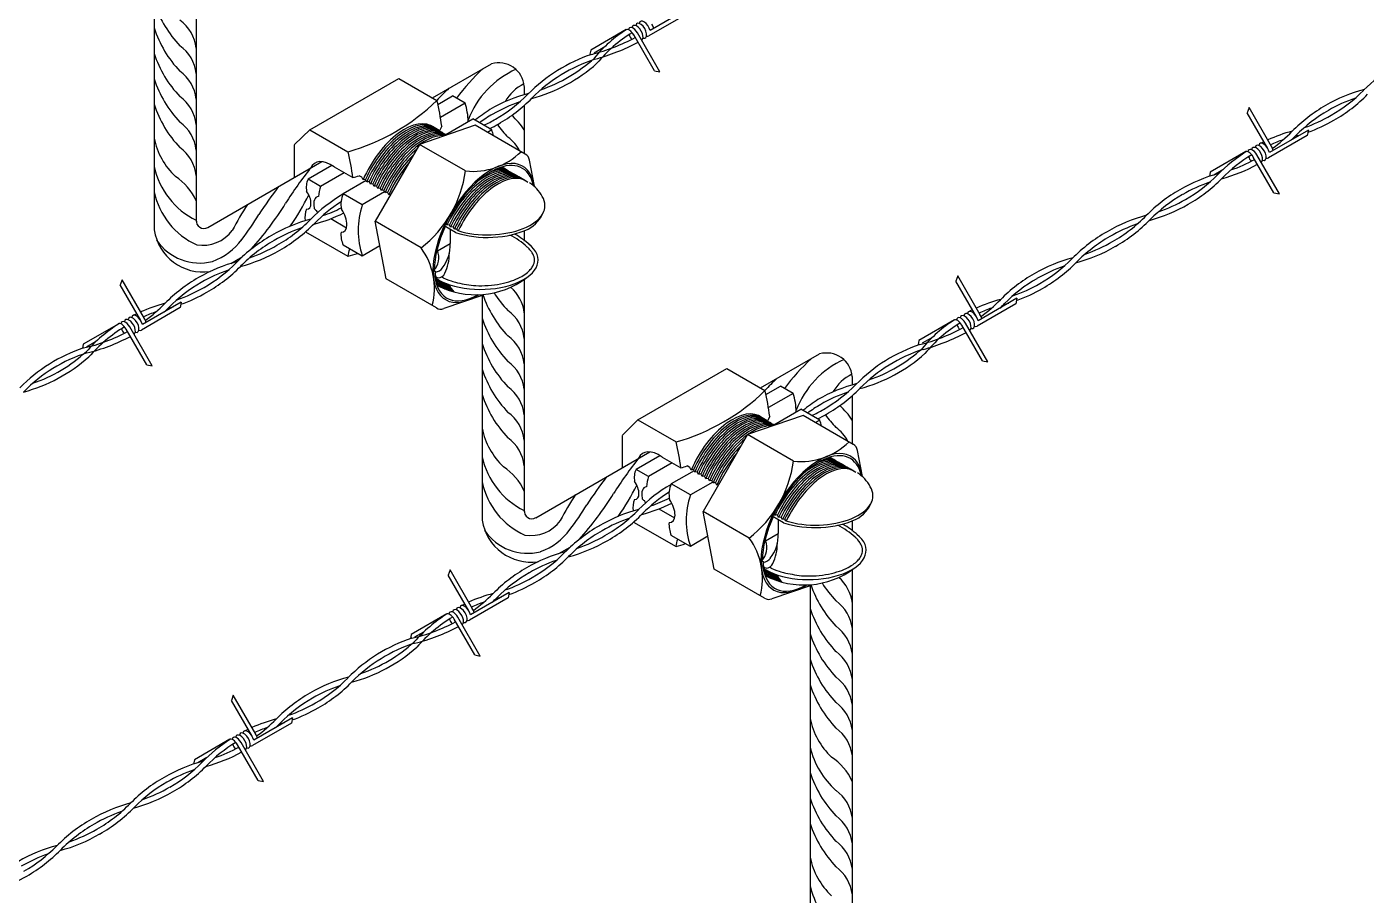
# Model space of a CAD drawing. Header units: millimetres. Extents: x -6623.4 to -6596.1, y -4703.2 to -4682.1.
# Drawn here: x -6608.575 to -6605.232, y -4693.489 to -4691.32 of the extents above; entities that cross this region are included whole.
import ezdxf

# ---------------------------------------------------------------- set-up
doc = ezdxf.new("R2010")
doc.units = ezdxf.units.MM
doc.header["$LTSCALE"] = 10
doc.layers.add('Termotécnica', color=7, linetype='Continuous')

msp = doc.modelspace()

# ---------------------------------------------------------------- linework, layer by layer
at = {"layer": 'Termotécnica', "color": 2}
for p, q in [((-6608.1523, -4691.2258), (-6608.1523, -4691.8069)), ((-6608.2573, -4691.2642), (-6608.2573, -4691.8275)), ((-6607.5629, -4691.4976), (-6607.4152, -4691.4126)), ((-6607.8687, -4691.5774), (-6607.6467, -4691.4492)), ((-6607.6467, -4691.4492), (-6607.5515, -4691.5042)), ((-6607.3335, -4691.4691), (-6607.3335, -4691.4897)), ((-6607.3335, -4691.5167), (-6607.3335, -4691.637)), ((-6607.9075, -4691.6153), (-6607.8683, -4691.5767)), ((-6607.8687, -4691.5774), (-6607.7735, -4691.6324)), ((-6607.5394, -4691.5687), (-6607.5455, -4691.5799)), ((-6607.9076, -4691.6163), (-6607.9076, -4691.6966)), ((-6608.1236, -4691.8214), (-6607.8392, -4691.6571)), ((-6607.8084, -4691.67), (-6607.7616, -4691.697)), ((-6607.7389, -4691.6961), (-6607.7457, -4691.6922)), ((-6607.736, -4691.7026), (-6607.7389, -4691.6961)), ((-6607.7297, -4691.7014), (-6607.736, -4691.7026)), ((-6607.7268, -4691.708), (-6607.7297, -4691.7015)), ((-6607.7205, -4691.7069), (-6607.7268, -4691.708)), ((-6607.7176, -4691.7134), (-6607.7205, -4691.7069)), ((-6607.7114, -4691.7123), (-6607.7177, -4691.7135)), ((-6607.7085, -4691.7188), (-6607.7114, -4691.7123)), ((-6607.7023, -4691.7178), (-6607.7085, -4691.7189)), ((-6607.6994, -4691.7243), (-6607.7023, -4691.7178)), ((-6607.6931, -4691.7232), (-6607.6994, -4691.7244)), ((-6607.6901, -4691.7295), (-6607.693, -4691.7231)), ((-6607.6838, -4691.7284), (-6607.6901, -4691.7295)), ((-6607.6809, -4691.7349), (-6607.6838, -4691.7284)), ((-6607.6746, -4691.7337), (-6607.6809, -4691.7349)), ((-6607.6717, -4691.7402), (-6607.6746, -4691.7337)), ((-6607.6672, -4691.7394), (-6607.6717, -4691.7402)), ((-6607.8163, -4691.7994), (-6607.7771, -4691.822)), ((-6607.5049, -4691.8343), (-6607.5334, -4691.8176)), ((-6607.5266, -4691.8159), (-6607.5287, -4691.8111)), ((-6607.5203, -4691.8147), (-6607.5266, -4691.8159)), ((-6607.5174, -4691.8211), (-6607.5203, -4691.8147)), ((-6607.5111, -4691.82), (-6607.5174, -4691.8211)), ((-6607.508, -4691.8261), (-6607.5111, -4691.82)), ((-6607.5019, -4691.8253), (-6607.508, -4691.8261)), ((-6607.4992, -4691.8293), (-6607.5019, -4691.8253)), ((-6607.8794, -4691.8323), (-6607.7735, -4691.8934)), ((-6607.3335, -4691.8296), (-6607.3335, -4691.8553)), ((-6608.0659, -4691.9112), (-6608.0373, -4691.8947)), ((-6607.5504, -4691.9509), (-6607.5555, -4691.948)), ((-6607.5363, -4691.9474), (-6607.5405, -4691.945)), ((-6607.3335, -4691.9504), (-6607.3335, -4692.5315)), ((-6607.4386, -4691.9888), (-6607.4386, -4692.5521)), ((-6606.7441, -4692.2222), (-6606.5965, -4692.1372)), ((-6607.05, -4692.302), (-6606.8279, -4692.1738)), ((-6606.8279, -4692.1738), (-6606.7327, -4692.2288)), ((-6606.5147, -4692.1937), (-6606.5147, -4692.2143)), ((-6606.5147, -4692.2413), (-6606.5147, -4692.3616)), ((-6606.7206, -4692.2933), (-6606.7267, -4692.3045)), ((-6607.0887, -4692.3399), (-6607.0495, -4692.3013)), ((-6607.05, -4692.302), (-6606.9547, -4692.357)), ((-6607.0888, -4692.3409), (-6607.0888, -4692.4212)), ((-6607.3049, -4692.546), (-6607.0205, -4692.3818)), ((-6606.9896, -4692.3946), (-6606.9428, -4692.4216)), ((-6606.9201, -4692.4208), (-6606.9269, -4692.4168)), ((-6606.9172, -4692.4272), (-6606.9201, -4692.4208)), ((-6606.9109, -4692.426), (-6606.9172, -4692.4272)), ((-6606.908, -4692.4326), (-6606.911, -4692.4261)), ((-6606.9018, -4692.4315), (-6606.9081, -4692.4326)), ((-6606.8989, -4692.438), (-6606.9018, -4692.4315)), ((-6606.8926, -4692.4369), (-6606.8989, -4692.4381)), ((-6606.8897, -4692.4435), (-6606.8926, -4692.4369)), ((-6606.8835, -4692.4424), (-6606.8898, -4692.4435)), ((-6606.8806, -4692.4489), (-6606.8835, -4692.4424)), ((-6606.8743, -4692.4478), (-6606.8806, -4692.449)), ((-6606.8713, -4692.4541), (-6606.8742, -4692.4477)), ((-6606.865, -4692.453), (-6606.8713, -4692.4541)), ((-6606.8621, -4692.4595), (-6606.865, -4692.453)), ((-6606.8558, -4692.4584), (-6606.8621, -4692.4595)), ((-6606.8529, -4692.4648), (-6606.8558, -4692.4584)), ((-6606.8485, -4692.464), (-6606.8529, -4692.4648)), ((-6606.9976, -4692.524), (-6606.9583, -4692.5466)), ((-6607.0606, -4692.5569), (-6606.9547, -4692.618)), ((-6606.6862, -4692.5589), (-6606.7147, -4692.5423)), ((-6606.7078, -4692.5405), (-6606.71, -4692.5357)), ((-6606.7015, -4692.5393), (-6606.7078, -4692.5405)), ((-6606.6986, -4692.5457), (-6606.7015, -4692.5393)), ((-6606.6923, -4692.5446), (-6606.6986, -4692.5457)), ((-6606.6892, -4692.5507), (-6606.6923, -4692.5446)), ((-6606.6831, -4692.5499), (-6606.6892, -4692.5507)), ((-6606.6804, -4692.5539), (-6606.6831, -4692.5499)), ((-6606.5147, -4692.5542), (-6606.5147, -4692.5799)), ((-6607.2471, -4692.6358), (-6607.2186, -4692.6193)), ((-6606.7316, -4692.6756), (-6606.7367, -4692.6726)), ((-6606.7175, -4692.672), (-6606.7217, -4692.6696)), ((-6606.5147, -4692.675), (-6606.5147, -4694.3854)), ((-6606.6198, -4692.7134), (-6606.6198, -4694.406))]:
    msp.add_line(p, q, dxfattribs=at)
at = {"layer": 'Termotécnica', "color": 1}
for p, q in [((-6606.9252, -4691.2874), (-6607.0222, -4691.3434)), ((-6606.9226, -4691.2737), (-6607.0195, -4691.3297)), ((-6607.0788, -4691.3276), (-6607.1674, -4691.3787)), ((-6607.0085, -4691.43), (-6607.0599, -4691.3409)), ((-6606.9949, -4691.4327), (-6607.0509, -4691.3357)), ((-6607.1674, -4691.3787), (-6607.1695, -4691.3892)), ((-6607.1363, -4691.3729), (-6607.1589, -4691.3859)), ((-6607.0085, -4691.43), (-6606.9949, -4691.4327)), ((-6607.5491, -4691.5141), (-6607.5126, -4691.493)), ((-6607.4813, -4691.5111), (-6607.5427, -4691.5466)), ((-6607.4813, -4691.5111), (-6607.5126, -4691.493)), ((-6605.5243, -4691.5223), (-6605.5288, -4691.5354)), ((-6605.4683, -4691.6193), (-6605.5243, -4691.5223)), ((-6607.529, -4691.5892), (-6607.462, -4691.5505)), ((-6607.4144, -4691.5779), (-6607.462, -4691.5505)), ((-6605.4774, -4691.6246), (-6605.5288, -4691.5354)), ((-6607.4563, -4691.5661), (-6607.5949, -4691.6141)), ((-6607.3311, -4691.6383), (-6607.4563, -4691.5661)), ((-6607.4144, -4691.5779), (-6607.4251, -4691.5841)), ((-6605.3764, -4691.5784), (-6605.4734, -4691.6344)), ((-6605.3764, -4691.5784), (-6605.379, -4691.592)), ((-6607.5949, -4691.6141), (-6607.7057, -4691.8061)), ((-6607.48, -4691.6804), (-6607.5949, -4691.6141)), ((-6605.379, -4691.592), (-6605.476, -4691.648)), ((-6607.3077, -4691.7184), (-6607.3205, -4691.6533)), ((-6605.5326, -4691.6322), (-6605.6213, -4691.6834)), ((-6605.4623, -4691.7347), (-6605.5138, -4691.6456)), ((-6605.4487, -4691.7373), (-6605.5047, -4691.6403)), ((-6607.814, -4691.6666), (-6607.8733, -4691.7008)), ((-6607.7828, -4691.6848), (-6607.8419, -4691.7189)), ((-6605.6213, -4691.6834), (-6605.6233, -4691.6939)), ((-6605.5901, -4691.6775), (-6605.6127, -4691.6906)), ((-6607.8419, -4691.7189), (-6607.8733, -4691.7008)), ((-6607.7285, -4691.7043), (-6607.7854, -4691.7372)), ((-6607.7378, -4691.7647), (-6607.7854, -4691.7372)), ((-6607.682, -4691.7325), (-6607.7378, -4691.7647)), ((-6605.4623, -4691.7347), (-6605.4487, -4691.7373)), ((-6607.678, -4691.9501), (-6607.7057, -4691.8061)), ((-6607.5909, -4691.8724), (-6607.7057, -4691.8061)), ((-6607.5182, -4691.8265), (-6607.5183, -4691.8612)), ((-6607.7378, -4691.893), (-6607.7854, -4691.8655)), ((-6607.6939, -4691.8676), (-6607.7378, -4691.893)), ((-6607.55, -4691.8795), (-6607.5183, -4691.8612)), ((-6608.3376, -4691.9519), (-6608.3421, -4691.965)), ((-6608.2816, -4692.0489), (-6608.3376, -4691.9519)), ((-6607.5529, -4692.0224), (-6607.678, -4691.9501)), ((-6607.5551, -4691.9323), (-6607.5594, -4691.9289)), ((-6606.2517, -4691.9423), (-6606.2563, -4691.9554)), ((-6606.2048, -4692.0445), (-6606.2563, -4691.9554)), ((-6606.1957, -4692.0393), (-6606.2517, -4691.9423)), ((-6608.2907, -4692.0541), (-6608.3421, -4691.965)), ((-6607.4386, -4691.9913), (-6607.5345, -4692.0241)), ((-6608.1923, -4692.0216), (-6608.2893, -4692.0776)), ((-6608.1897, -4692.0079), (-6608.2867, -4692.0639)), ((-6608.1897, -4692.0079), (-6608.1923, -4692.0216)), ((-6606.1064, -4692.012), (-6606.2034, -4692.068)), ((-6606.1038, -4691.9983), (-6606.2008, -4692.0543)), ((-6606.1038, -4691.9983), (-6606.1064, -4692.012)), ((-6606.26, -4692.0522), (-6606.3487, -4692.1033)), ((-6608.3459, -4692.0617), (-6608.4346, -4692.1129)), ((-6608.2756, -4692.1642), (-6608.3271, -4692.0751)), ((-6608.262, -4692.1669), (-6608.318, -4692.0699)), ((-6606.1897, -4692.1546), (-6606.2412, -4692.0655)), ((-6606.1761, -4692.1573), (-6606.2321, -4692.0603)), ((-6608.4346, -4692.1129), (-6608.4366, -4692.1234)), ((-6608.4034, -4692.1071), (-6608.426, -4692.1201)), ((-6606.3487, -4692.1033), (-6606.3507, -4692.1139)), ((-6606.3175, -4692.0975), (-6606.3401, -4692.1105)), ((-6606.1897, -4692.1546), (-6606.1761, -4692.1573)), ((-6608.2756, -4692.1642), (-6608.262, -4692.1669)), ((-6606.7303, -4692.2387), (-6606.6939, -4692.2176)), ((-6606.6625, -4692.2357), (-6606.6939, -4692.2176)), ((-6606.6625, -4692.2357), (-6606.724, -4692.2712)), ((-6606.6375, -4692.2907), (-6606.7761, -4692.3387)), ((-6606.7102, -4692.3138), (-6606.6433, -4692.2751)), ((-6606.5957, -4692.3026), (-6606.6433, -4692.2751)), ((-6606.5124, -4692.3629), (-6606.6375, -4692.2907)), ((-6606.5957, -4692.3026), (-6606.6063, -4692.3087)), ((-6606.7761, -4692.3387), (-6606.887, -4692.5307)), ((-6606.6613, -4692.405), (-6606.7761, -4692.3387)), ((-6606.9952, -4692.3912), (-6607.0545, -4692.4254)), ((-6606.4889, -4692.4431), (-6606.5017, -4692.3779)), ((-6607.0231, -4692.4435), (-6607.0545, -4692.4254)), ((-6606.964, -4692.4094), (-6607.0231, -4692.4435)), ((-6606.9097, -4692.4289), (-6606.9666, -4692.4618)), ((-6606.8632, -4692.4571), (-6606.919, -4692.4893)), ((-6606.919, -4692.4893), (-6606.9666, -4692.4618)), ((-6606.8593, -4692.6747), (-6606.887, -4692.5307)), ((-6606.7721, -4692.597), (-6606.887, -4692.5307)), ((-6606.6994, -4692.5511), (-6606.6995, -4692.5858)), ((-6606.919, -4692.6176), (-6606.9666, -4692.5901)), ((-6606.8751, -4692.5922), (-6606.919, -4692.6176)), ((-6606.7313, -4692.6041), (-6606.6995, -4692.5858)), ((-6606.7363, -4692.6569), (-6606.7407, -4692.6536)), ((-6607.5188, -4692.6765), (-6607.5234, -4692.6896)), ((-6607.4719, -4692.7787), (-6607.5234, -4692.6896)), ((-6607.4628, -4692.7735), (-6607.5188, -4692.6765)), ((-6606.7341, -4692.747), (-6606.8593, -4692.6747)), ((-6606.6198, -4692.7159), (-6606.7158, -4692.7487)), ((-6607.3735, -4692.7462), (-6607.4705, -4692.8022)), ((-6607.3709, -4692.7325), (-6607.4679, -4692.7885)), ((-6607.3709, -4692.7325), (-6607.3735, -4692.7462)), ((-6607.5272, -4692.7864), (-6607.6158, -4692.8375)), ((-6607.4432, -4692.8915), (-6607.4992, -4692.7945)), ((-6607.4569, -4692.8888), (-6607.5083, -4692.7997)), ((-6607.6158, -4692.8375), (-6607.6178, -4692.8481)), ((-6607.5847, -4692.8317), (-6607.6073, -4692.8447)), ((-6607.4569, -4692.8888), (-6607.4432, -4692.8915)), ((-6608.0598, -4692.9895), (-6608.0643, -4693.0027)), ((-6608.0038, -4693.0865), (-6608.0598, -4692.9895)), ((-6608.0129, -4693.0918), (-6608.0643, -4693.0027)), ((-6607.9145, -4693.0592), (-6608.0115, -4693.1152)), ((-6607.9118, -4693.0456), (-6608.0088, -4693.1016)), ((-6607.9118, -4693.0456), (-6607.9145, -4693.0592)), ((-6608.0681, -4693.0994), (-6608.1567, -4693.1506)), ((-6607.9978, -4693.2019), (-6608.0492, -4693.1128)), ((-6607.9842, -4693.2045), (-6608.0401, -4693.1075)), ((-6608.1567, -4693.1506), (-6608.1588, -4693.1611)), ((-6608.1256, -4693.1447), (-6608.1482, -4693.1578)), ((-6607.9978, -4693.2019), (-6607.9842, -4693.2045))]:
    msp.add_line(p, q, dxfattribs=at)
for centre, radius, start, end in [((-6607.9912, -4691.1745), 0.2794, 198.6922, 223.7705), ((-6607.9912, -4691.2381), 0.2794, 197.7362, 223.7705), ((-6608.2529, -4691.386), 0.1014, 6.8823, 53.7676), ((-6607.9912, -4691.3016), 0.2794, 197.7362, 223.7705), ((-6608.2529, -4691.4495), 0.1014, 6.8823, 53.7676), ((-6607.0555, -4691.8332), 0.5585, 132.9609, 143.2161), ((-6607.9912, -4691.3652), 0.2794, 197.7362, 223.7705), ((-6608.2529, -4691.5131), 0.1014, 6.8823, 53.7676), ((-6607.261, -4691.6337), 0.2272, 114.175, 159.2626), ((-6607.141, -4691.8826), 0.5585, 132.9609, 137.3342), ((-6607.2847, -4691.5632), 0.1118, 116.3393, 150.0919), ((-6607.9912, -4691.4287), 0.2794, 197.7362, 223.7705), ((-6608.2529, -4691.5766), 0.1014, 6.8823, 53.7676), ((-6607.6348, -4691.5613), 0.1615, 1.5185, 18.1051), ((-6607.4945, -4691.685), 0.1934, 33.6405, 47.876), ((-6608.2529, -4691.6402), 0.1014, 6.8823, 53.7676), ((-6607.6105, -4691.642), 0.2062, 13.8536, 18.1051), ((-6607.1725, -4691.403), 0.2794, 215.2984, 223.7705), ((-6608.0834, -4691.5646), 0.1771, 190.9192, 227.0962), ((-6608.2529, -4691.7038), 0.1014, 6.8823, 53.7676), ((-6607.4341, -4691.678), 0.1014, 27.8723, 53.7676), ((-6607.4618, -4691.5096), 0.1718, 263.8935, 314.4196), ((-6607.3422, -4691.6575), 0.0222, 10.8846, 60), ((-6608.0669, -4691.6283), 0.1948, 192.2409, 244.0096), ((-6607.2205, -4692.2024), 0.835, 140.6074, 148.0944), ((-6607.773, -4691.6393), 0.2958, 307.9752, 352.0031), ((-6608.2832, -4691.8141), 0.1436, 24.2345, 56.5253), ((-6607.1307, -4692.3443), 1.0279, 142.5428, 147.3042), ((-6607.8286, -4691.7212), 0.0491, 155.4774, 191.4741), ((-6607.7555, -4691.7503), 0.0919, 160.0497, 176.1317), ((-6608.0756, -4691.6951), 0.1855, 191.5776, 246.1013), ((-6608.3969, -4691.4831), 0.5849, 325.0402, 333.9576), ((-6607.7284, -4691.7632), 0.0627, 155.4774, 191.4741), ((-6607.4971, -4692.1191), 0.6355, 146.0117, 152.8075), ((-6608.7003, -4691.3524), 0.8289, 323.0054, 328.2103), ((-6608.6321, -4691.3249), 0.8272, 318.2358, 328.1717), ((-6607.8321, -4691.7964), 0.0491, 155.4774, 189.2026), ((-6607.8501, -4691.771), 0.00807, 184.8762, 253.3899), ((-6607.8702, -4691.7896), 0.0209, 12.5267, 31.481), ((-6607.5416, -4691.8288), 0.2064, 161.8949, 198.1051), ((-6608.1436, -4691.7803), 0.13, 214.1214, 284.2196), ((-6608.1355, -4691.7755), 0.0905, 260.2834, 323.9967), ((-6608.168, -4691.7549), 0.1615, 290.4089, 323.4195), ((-6608.7004, -4691.3525), 0.8289, 322.6045, 323.0054), ((-6607.724, -4691.8386), 0.0671, 175.3313, 203.5925), ((-6607.7291, -4691.9735), 0.1712, 345.499, 36.1918), ((-6607.5941, -4691.8968), 0.0473, 317.1076, 21.3624), ((-6607.6098, -4691.8656), 0.0916, 321.3212, 2.7333), ((-6607.6211, -4691.8897), 0.1003, 332.7069, 1.9672), ((-6607.5562, -4691.9108), 0.0216, 273.0434, 328.3427), ((-6607.5488, -4691.9289), 0.0181, 270.1402, 338.8672), ((-6607.1725, -4691.8991), 0.2794, 198.6922, 223.7705), ((-6607.1725, -4691.8356), 0.2794, 212.1841, 223.7705), ((-6607.4341, -4692.047), 0.1014, 6.8823, 48.9791), ((-6607.5418, -4692.0032), 0.0222, 240, 289.1154), ((-6607.1725, -4691.9627), 0.2794, 197.7362, 223.7705), ((-6607.4341, -4692.1106), 0.1014, 6.8823, 53.7676), ((-6607.4341, -4692.1741), 0.1014, 6.8823, 53.7676), ((-6607.1725, -4692.0262), 0.2794, 197.7362, 223.7705), ((-6607.4341, -4692.2377), 0.1014, 6.8823, 53.7676), ((-6606.2367, -4692.5578), 0.5585, 132.9609, 143.2161), ((-6606.4422, -4692.3584), 0.2272, 114.175, 159.2626), ((-6607.1725, -4692.0898), 0.2794, 197.7362, 223.7705), ((-6606.466, -4692.2878), 0.1118, 116.3393, 150.0919), ((-6607.4341, -4692.3013), 0.1014, 6.8823, 53.7676), ((-6606.3223, -4692.6072), 0.5585, 132.9609, 137.3342), ((-6607.1725, -4692.1534), 0.2794, 197.7362, 223.7705), ((-6606.816, -4692.2859), 0.1615, 1.5185, 18.1051), ((-6607.4341, -4692.3648), 0.1014, 6.8823, 53.7676), ((-6606.3537, -4692.1276), 0.2794, 215.2984, 223.7705), ((-6606.6757, -4692.4096), 0.1934, 33.6405, 47.876), ((-6607.2647, -4692.2892), 0.1771, 190.9192, 227.0962), ((-6606.7917, -4692.3667), 0.2062, 13.8536, 18.1051), ((-6606.6153, -4692.4026), 0.1014, 27.8723, 53.7676), ((-6607.4341, -4692.4284), 0.1014, 6.8823, 53.7676), ((-6606.643, -4692.2342), 0.1718, 263.8935, 314.4196), ((-6606.5235, -4692.3821), 0.0222, 10.8846, 60), ((-6607.2482, -4692.3529), 0.1948, 192.2409, 244.0096), ((-6607.4645, -4692.5387), 0.1436, 24.2345, 56.5253), ((-6606.4017, -4692.927), 0.835, 140.6074, 148.0944), ((-6607.0099, -4692.4458), 0.0491, 155.4774, 191.4741), ((-6606.9542, -4692.3639), 0.2958, 307.9752, 352.0031), ((-6607.2568, -4692.4197), 0.1855, 191.5776, 246.1013), ((-6606.312, -4693.0689), 1.0279, 142.5428, 147.3042), ((-6606.9367, -4692.4749), 0.0919, 160.0497, 176.1317), ((-6606.6783, -4692.8437), 0.6355, 146.0117, 152.8075), ((-6607.8134, -4692.0495), 0.8272, 318.2358, 328.1717), ((-6607.5782, -4692.2077), 0.5849, 325.0402, 333.9576), ((-6606.9096, -4692.4878), 0.0627, 155.4774, 191.4741), ((-6606.7228, -4692.5534), 0.2064, 161.8949, 198.1051), ((-6607.8815, -4692.077), 0.8289, 323.0054, 328.2103), ((-6607.0133, -4692.521), 0.0491, 155.4774, 189.2026), ((-6607.0314, -4692.4956), 0.00807, 184.8762, 253.3899), ((-6607.0515, -4692.5142), 0.0209, 12.5267, 31.481), ((-6607.3167, -4692.5001), 0.0905, 260.2834, 323.9967), ((-6606.9052, -4692.5633), 0.0671, 175.3313, 203.5925), ((-6607.3248, -4692.5049), 0.13, 214.1214, 284.2196), ((-6607.3492, -4692.4795), 0.1615, 290.4089, 323.4195), ((-6606.791, -4692.5902), 0.0916, 321.3212, 2.7333), ((-6606.9103, -4692.6981), 0.1712, 345.499, 36.1918), ((-6606.7753, -4692.6214), 0.0473, 317.1076, 21.3624), ((-6606.8024, -4692.6143), 0.1003, 332.7069, 1.9672), ((-6606.7375, -4692.6354), 0.0216, 273.0434, 328.3427), ((-6606.73, -4692.6536), 0.0181, 270.1402, 338.8672), ((-6606.3537, -4692.6237), 0.2794, 198.6922, 223.7705), ((-6606.3537, -4692.5602), 0.2794, 212.1841, 223.7705), ((-6606.6153, -4692.7716), 0.1014, 6.8823, 48.9791), ((-6606.723, -4692.7278), 0.0222, 240, 289.1154), ((-6606.6153, -4692.8352), 0.1014, 6.8823, 53.7676), ((-6606.3537, -4692.6873), 0.2794, 197.7362, 223.7705), ((-6606.6153, -4692.8988), 0.1014, 6.8823, 53.7676), ((-6606.3537, -4692.7509), 0.2794, 197.7362, 223.7705), ((-6606.6153, -4692.9623), 0.1014, 6.8823, 53.7676), ((-6606.3537, -4692.8144), 0.2794, 197.7362, 223.7705), ((-6606.6153, -4693.0259), 0.1014, 6.8823, 53.7676), ((-6606.3537, -4692.878), 0.2794, 197.7362, 223.7705), ((-6606.6153, -4693.0894), 0.1014, 6.8823, 53.7676), ((-6606.4459, -4693.0138), 0.1771, 190.9192, 227.0962), ((-6606.6153, -4693.153), 0.1014, 6.8823, 53.7676), ((-6606.4194, -4693.0728), 0.2056, 192.9298, 228.5768), ((-6606.6457, -4693.2634), 0.1436, 24.2345, 56.5253), ((-6606.3537, -4693.0972), 0.2794, 197.7362, 223.7705), ((-6606.6153, -4693.3087), 0.1014, 6.8823, 53.7676), ((-6606.3537, -4693.1608), 0.2794, 197.7362, 223.7705), ((-6606.6153, -4693.3723), 0.1014, 6.8823, 53.7676), ((-6606.3537, -4693.2244), 0.2794, 197.7362, 223.7705), ((-6606.6153, -4693.4358), 0.1014, 6.8823, 53.7676), ((-6606.4459, -4693.3602), 0.1771, 190.9192, 227.0962), ((-6606.6153, -4693.4994), 0.1014, 6.8823, 53.7676), ((-6606.4194, -4693.4192), 0.2056, 192.9298, 228.5768)]:
    msp.add_arc(centre, radius, start, end, dxfattribs=at)
at = {"layer": 'Termotécnica', "color": 2}
for centre, radius, start, end in [((-6607.2877, -4690.9159), 0.4891, 284.5333, 298.2169), ((-6606.9107, -4691.5985), 0.3185, 121.6112, 141.1167), ((-6606.8929, -4691.6221), 0.3339, 120.8153, 140.9321), ((-6607.0378, -4691.7708), 0.4021, 108.4369, 135.4383), ((-6607.2907, -4690.9055), 0.5136, 285.0845, 298.0049), ((-6604.9519, -4691.7612), 0.4021, 108.4369, 135.4383), ((-6607.3977, -4691.4746), 0.0645, 4.9382, 105.7438), ((-6607.4189, -4691.1107), 0.4021, 284.9745, 311.5616), ((-6607.0378, -4691.7708), 0.3881, 107.8842, 135.4383), ((-6607.4189, -4691.1107), 0.3881, 289.0986, 312.116), ((-6607.2238, -4691.862), 0.3881, 104.7043, 120.249), ((-6607.5908, -4691.2262), 0.3741, 299.751, 315.4383), ((-6605.1379, -4691.8524), 0.3881, 104.7043, 120.249), ((-6605.505, -4691.2166), 0.3741, 299.751, 315.4383), ((-6605.505, -4691.2166), 0.3881, 299.751, 315.4383), ((-6607.9162, -4691.1288), 0.5234, 285.8241, 314.1759), ((-6608.0771, -4691.6346), 0.5415, 6.984, 13.9344), ((-6607.2238, -4691.862), 0.3741, 108.8959, 120.249), ((-6607.5908, -4691.2262), 0.3881, 299.751, 315.4383), ((-6605.1408, -4691.8541), 0.3881, 119.751, 135.4383), ((-6605.1379, -4691.8524), 0.3741, 108.8959, 120.249), ((-6606.7807, -4692.4579), 1.1291, 124.4429, 126.78), ((-6607.2267, -4691.8637), 0.3741, 119.751, 125.7641), ((-6607.5938, -4691.2279), 0.3741, 295.195, 300.249), ((-6605.1408, -4691.8541), 0.3741, 119.751, 135.4383), ((-6605.5079, -4691.2183), 0.3741, 288.8959, 300.249), ((-6605.5079, -4691.2183), 0.3881, 289.6431, 300.249), ((-6607.5938, -4691.2279), 0.3881, 296.6196, 300.249), ((-6605.3127, -4691.9695), 0.4021, 104.9745, 114.2364), ((-6605.6938, -4691.3095), 0.3881, 305.9421, 315.4383), ((-6605.6938, -4691.3095), 0.4021, 313.1226, 315.4383), ((-6605.5079, -4691.2183), 0.3881, 284.7043, 286.6418), ((-6605.3127, -4691.9695), 0.4021, 120.2403, 120.249), ((-6605.3127, -4691.9695), 0.4021, 115.7384, 116.8914), ((-6605.3127, -4691.9695), 0.3881, 109.0986, 114.0278), ((-6608.2995, -4691.7629), 0.542, 6.984, 13.9344), ((-6605.3156, -4691.9712), 0.4021, 122.4639, 135.4383), ((-6605.3156, -4691.9712), 0.3881, 121.3857, 135.4383), ((-6605.6967, -4691.3112), 0.3881, 289.0986, 298.7136), ((-6605.5016, -4692.0624), 0.3881, 104.7043, 120.249), ((-6605.8687, -4691.4266), 0.3741, 299.751, 315.4383), ((-6605.6967, -4691.3112), 0.4021, 284.9745, 298.7537), ((-6607.9044, -4691.193), 0.5239, 285.8241, 287.6369), ((-6607.3624, -4691.7806), 0.0821, 26.4242, 59.497), ((-6605.5016, -4692.0624), 0.3741, 108.8959, 120.249), ((-6605.8687, -4691.4266), 0.3881, 299.751, 315.4383), ((-6607.5904, -4692.0737), 0.3881, 120.2637, 135.4383), ((-6607.5904, -4692.0737), 0.3741, 122.4002, 135.4383), ((-6605.5045, -4692.0641), 0.3881, 119.751, 135.4383), ((-6605.5045, -4692.0641), 0.3741, 119.751, 135.4383), ((-6605.8716, -4691.4283), 0.3741, 288.8959, 300.249), ((-6607.9575, -4691.4379), 0.3881, 284.7043, 296.5242), ((-6607.9575, -4691.4379), 0.3741, 288.8959, 296.5315), ((-6607.3615, -4691.7525), 0.082, 297.3192, 339.4448), ((-6605.6764, -4692.1795), 0.4021, 104.9745, 120.249), ((-6606.0575, -4691.5195), 0.3881, 299.751, 315.4383), ((-6605.8716, -4691.4283), 0.3881, 284.7043, 300.249), ((-6608.1332, -4691.8048), 0.0191, 173.8446, 300.1375), ((-6607.7623, -4692.1891), 0.4021, 104.9745, 120.249), ((-6607.7623, -4692.1891), 0.3881, 109.0986, 120.249), ((-6608.1434, -4691.529), 0.3881, 299.751, 315.4383), ((-6608.1434, -4691.529), 0.4021, 299.751, 315.4383), ((-6605.6764, -4692.1795), 0.3881, 109.0986, 120.249), ((-6606.0575, -4691.5195), 0.4021, 299.751, 315.4383), ((-6608.1347, -4691.8086), 0.124, 188.7565, 277.9403), ((-6607.7652, -4692.1908), 0.4021, 119.751, 135.4383), ((-6607.7652, -4692.1908), 0.3881, 119.751, 135.4383), ((-6607.4599, -4692.0183), 0.1995, 47.8924, 63.0928), ((-6607.4457, -4691.9995), 0.1841, 46.866, 61.3786), ((-6605.6794, -4692.1812), 0.4021, 119.751, 135.4383), ((-6605.6794, -4692.1812), 0.3881, 119.751, 135.4383), ((-6606.0604, -4691.5211), 0.3881, 289.0986, 300.249), ((-6608.1463, -4691.5307), 0.4021, 284.9745, 300.249), ((-6608.1463, -4691.5307), 0.3881, 289.0986, 300.249), ((-6608.2995, -4691.7629), 0.542, 346.0656, 348.0801), ((-6607.9163, -4691.3894), 0.5239, 285.8241, 288.5405), ((-6606.0604, -4691.5211), 0.4021, 284.9745, 300.249), ((-6607.9512, -4692.282), 0.3881, 104.7043, 120.249), ((-6608.3183, -4691.6462), 0.3741, 299.751, 315.4383), ((-6608.3183, -4691.6462), 0.3881, 299.751, 315.4383), ((-6605.8653, -4692.2724), 0.3881, 104.7043, 120.249), ((-6605.8653, -4692.2724), 0.3741, 108.8959, 120.249), ((-6606.2324, -4691.6366), 0.3741, 299.751, 315.4383), ((-6606.2324, -4691.6366), 0.3881, 299.751, 315.4383), ((-6607.9541, -4692.2836), 0.3881, 119.751, 135.4383), ((-6607.9541, -4692.2836), 0.3741, 119.751, 135.4383), ((-6607.9512, -4692.282), 0.3741, 108.8959, 120.249), ((-6607.4545, -4691.7793), 0.2101, 242.6705, 306.7217), ((-6605.8682, -4692.2741), 0.3881, 119.751, 135.4383), ((-6605.8682, -4692.2741), 0.3741, 119.751, 135.4383), ((-6608.3212, -4691.6478), 0.3741, 288.8959, 300.249), ((-6608.3212, -4691.6478), 0.3881, 289.6431, 300.249), ((-6606.2353, -4691.6383), 0.3741, 288.8959, 300.249), ((-6606.2353, -4691.6383), 0.3881, 289.6431, 300.249), ((-6608.126, -4692.3991), 0.4021, 104.9745, 114.2364), ((-6608.5071, -4691.739), 0.3881, 305.9421, 315.4383), ((-6608.5071, -4691.739), 0.4021, 313.1226, 315.4383), ((-6608.3212, -4691.6478), 0.3881, 284.7043, 286.6418), ((-6606.0402, -4692.3895), 0.4021, 104.9745, 114.2364), ((-6606.0402, -4692.3895), 0.3881, 109.0986, 114.0278), ((-6606.4212, -4691.7294), 0.3881, 305.9421, 315.4383), ((-6606.4212, -4691.7294), 0.4021, 313.1226, 315.4383), ((-6606.2353, -4691.6383), 0.3881, 284.7043, 286.6418), ((-6608.126, -4692.3991), 0.4021, 120.2403, 120.249), ((-6608.126, -4692.3991), 0.4021, 115.7384, 116.8914), ((-6608.126, -4692.3991), 0.3881, 109.0986, 114.0278), ((-6606.092, -4692.3232), 0.3185, 121.6112, 141.1167), ((-6606.0402, -4692.3895), 0.4021, 120.2403, 120.249), ((-6606.0402, -4692.3895), 0.4021, 115.7384, 116.8914), ((-6608.5282, -4691.704), 0.429, 282.7735, 298.4841), ((-6608.1428, -4692.3815), 0.3784, 122.2606, 138.6815), ((-6608.5234, -4691.7125), 0.4333, 283.0769, 298.5056), ((-6608.1292, -4692.4005), 0.3877, 121.3823, 138.7147), ((-6606.469, -4691.6405), 0.4891, 284.5333, 298.2169), ((-6606.4719, -4691.6301), 0.5136, 285.0845, 298.0049), ((-6606.0741, -4692.3467), 0.3339, 120.8153, 140.9321), ((-6608.3062, -4692.5038), 0.4021, 108.4369, 135.4383), ((-6606.2191, -4692.4954), 0.4021, 108.4369, 135.4383), ((-6606.2191, -4692.4954), 0.3881, 107.8842, 135.4383), ((-6606.6001, -4691.8354), 0.3881, 289.0986, 312.116), ((-6608.6873, -4691.8438), 0.4021, 284.9745, 311.5616), ((-6608.3062, -4692.5038), 0.3881, 107.8842, 135.4383), ((-6608.6873, -4691.8438), 0.3881, 289.0986, 312.116), ((-6608.682, -4691.8561), 0.3881, 315.2957, 315.4383), ((-6606.579, -4692.1993), 0.0645, 4.9382, 105.7438), ((-6606.6001, -4691.8354), 0.4021, 284.9745, 311.5616), ((-6606.405, -4692.5866), 0.3881, 104.7043, 120.249), ((-6606.7721, -4691.9508), 0.3741, 299.751, 315.4383), ((-6606.7721, -4691.9508), 0.3881, 299.751, 315.4383), ((-6607.0975, -4691.8534), 0.5234, 285.8241, 314.1759), ((-6607.2583, -4692.3592), 0.5415, 6.984, 13.9344), ((-6605.9619, -4693.1825), 1.1291, 124.4429, 126.78), ((-6606.405, -4692.5866), 0.3741, 108.8959, 120.249), ((-6606.4079, -4692.5883), 0.3741, 119.751, 125.7641), ((-6606.775, -4691.9525), 0.3741, 295.195, 300.249), ((-6606.775, -4691.9525), 0.3881, 296.6196, 300.249), ((-6607.4808, -4692.4875), 0.542, 6.984, 13.9344), ((-6607.0856, -4691.9176), 0.5239, 285.8241, 287.6369), ((-6606.5437, -4692.5052), 0.0821, 26.4242, 59.497), ((-6606.7716, -4692.7983), 0.3881, 120.2637, 135.4383), ((-6606.7716, -4692.7983), 0.3741, 122.4002, 135.4383), ((-6607.3145, -4692.5294), 0.0191, 173.8446, 300.1375), ((-6606.9436, -4692.9137), 0.4021, 104.9745, 120.249), ((-6607.3246, -4692.2537), 0.3881, 299.751, 315.4383), ((-6607.1387, -4692.1625), 0.3881, 284.7043, 296.5242), ((-6607.1387, -4692.1625), 0.3741, 288.8959, 296.5315), ((-6606.5427, -4692.4771), 0.082, 297.3192, 339.4448), ((-6607.3159, -4692.5332), 0.124, 188.7565, 277.9403), ((-6606.9436, -4692.9137), 0.3881, 109.0986, 120.249), ((-6607.3246, -4692.2537), 0.4021, 299.751, 315.4383), ((-6606.9465, -4692.9154), 0.4021, 119.751, 135.4383), ((-6606.9465, -4692.9154), 0.3881, 119.751, 135.4383), ((-6607.3276, -4692.2553), 0.3881, 289.0986, 300.249), ((-6606.6411, -4692.7429), 0.1995, 47.8924, 63.0928), ((-6606.627, -4692.7241), 0.1841, 46.866, 61.3786), ((-6607.3276, -4692.2553), 0.4021, 284.9745, 300.249), ((-6607.4808, -4692.4875), 0.542, 346.0656, 348.0801), ((-6607.0976, -4692.114), 0.5239, 285.8241, 288.5405), ((-6607.1324, -4693.0066), 0.3881, 104.7043, 120.249), ((-6607.1324, -4693.0066), 0.3741, 108.8959, 120.249), ((-6607.4995, -4692.3708), 0.3741, 299.751, 315.4383), ((-6607.4995, -4692.3708), 0.3881, 299.751, 315.4383), ((-6607.1353, -4693.0083), 0.3881, 119.751, 135.4383), ((-6607.1353, -4693.0083), 0.3741, 119.751, 135.4383), ((-6606.6357, -4692.5039), 0.2101, 242.6705, 306.7217), ((-6607.5024, -4692.3725), 0.3741, 288.8959, 300.249), ((-6607.5024, -4692.3725), 0.3881, 289.6431, 300.249), ((-6607.3073, -4693.1237), 0.4021, 115.7384, 116.8914), ((-6607.3073, -4693.1237), 0.4021, 104.9745, 114.2364), ((-6607.3073, -4693.1237), 0.3881, 109.0986, 114.0278), ((-6607.6884, -4692.4636), 0.3881, 305.9421, 315.4383), ((-6607.6884, -4692.4636), 0.4021, 313.1226, 315.4383), ((-6607.5024, -4692.3725), 0.3881, 284.7043, 286.6418), ((-6607.324, -4693.1061), 0.3784, 122.2606, 138.6815), ((-6607.3104, -4693.1251), 0.3877, 121.3823, 138.7147), ((-6607.3073, -4693.1237), 0.4021, 120.2403, 120.249), ((-6607.7094, -4692.4286), 0.429, 282.7735, 298.4841), ((-6607.7046, -4692.4371), 0.4333, 283.0769, 298.5056), ((-6607.4874, -4693.2284), 0.4021, 108.4369, 135.4383), ((-6607.4874, -4693.2284), 0.3881, 107.8842, 135.4383), ((-6607.8685, -4692.5684), 0.3881, 289.0986, 312.116), ((-6607.8632, -4692.5808), 0.3881, 315.2957, 315.4383), ((-6607.8685, -4692.5684), 0.4021, 284.9745, 311.5616), ((-6607.6734, -4693.3196), 0.3881, 104.7043, 120.249), ((-6608.0404, -4692.6838), 0.3741, 299.751, 315.4383), ((-6608.0404, -4692.6838), 0.3881, 299.751, 315.4383), ((-6607.6763, -4693.3213), 0.3881, 119.751, 135.4383), ((-6607.6734, -4693.3196), 0.3741, 108.8959, 120.249), ((-6607.6763, -4693.3213), 0.3741, 119.751, 135.4383), ((-6608.0434, -4692.6855), 0.3741, 288.8959, 300.249), ((-6608.0434, -4692.6855), 0.3881, 289.6431, 300.249), ((-6607.8482, -4693.4368), 0.4021, 104.9745, 114.2364), ((-6608.2293, -4692.7767), 0.3881, 305.9421, 315.4383), ((-6608.2293, -4692.7767), 0.4021, 313.1226, 315.4383), ((-6608.0434, -4692.6855), 0.3881, 284.7043, 286.6418), ((-6607.8482, -4693.4368), 0.4021, 120.2403, 120.249), ((-6607.8482, -4693.4368), 0.4021, 115.7384, 116.8914), ((-6607.8482, -4693.4368), 0.3881, 109.0986, 114.0278), ((-6607.8511, -4693.4384), 0.4021, 122.4639, 135.4383), ((-6607.8511, -4693.4384), 0.3881, 121.3857, 135.4383), ((-6608.2322, -4692.7784), 0.3881, 289.0986, 298.7136), ((-6608.0371, -4693.5296), 0.3881, 104.7043, 120.249), ((-6608.4041, -4692.8938), 0.3741, 299.751, 315.4383), ((-6608.2322, -4692.7784), 0.4021, 284.9745, 298.7537), ((-6608.04, -4693.5313), 0.3881, 119.751, 135.4383), ((-6608.0371, -4693.5296), 0.3741, 108.8959, 120.249), ((-6608.4041, -4692.8938), 0.3881, 299.751, 315.4383), ((-6608.04, -4693.5313), 0.3741, 119.751, 135.4383), ((-6608.4071, -4692.8955), 0.3741, 288.8959, 300.249), ((-6608.2119, -4693.6467), 0.4021, 104.9745, 120.249), ((-6608.593, -4692.9867), 0.3881, 299.751, 315.4383), ((-6608.4071, -4692.8955), 0.3881, 284.7043, 300.249), ((-6608.2119, -4693.6467), 0.3881, 109.0986, 120.249), ((-6608.593, -4692.9867), 0.4021, 299.751, 315.4383), ((-6608.2148, -4693.6484), 0.4021, 119.751, 135.4383), ((-6608.2148, -4693.6484), 0.3881, 119.751, 135.4383), ((-6608.5959, -4692.9884), 0.3881, 289.0986, 300.249), ((-6608.5959, -4692.9884), 0.4021, 284.9745, 300.249), ((-6608.4008, -4693.7396), 0.3881, 104.7043, 120.249), ((-6608.4008, -4693.7396), 0.3741, 108.8959, 120.249), ((-6608.7679, -4693.1038), 0.3741, 299.751, 315.4383), ((-6608.7679, -4693.1038), 0.3881, 299.751, 315.4383), ((-6608.7708, -4693.1055), 0.3881, 289.6431, 300.249)]:
    msp.add_arc(centre, radius, start, end, dxfattribs=at)
at = {"layer": 'Termotécnica', "color": 1}
for centre, major_axis, ratio, start_param, end_param in [((-6607.06, -4691.3409), (-0.0105, 0.0182), 0.500279, 4.712376, 6.806742), ((-6607.0509, -4691.3357), (-0.0105, 0.0182), 0.500279, 3.144867, 6.803235), ((-6607.0418, -4691.3304), (-0.0105, 0.0182), 0.500279, 2.626113, 6.803235), ((-6607.0327, -4691.3252), (-0.0105, 0.0182), 0.500279, 4.188772, 6.809856), ((-6607.0236, -4691.3199), (-0.0105, 0.0182), 0.499645, 4.191845, 4.749848), ((-6607.069, -4691.3462), (-0.0105, 0.0182), 0.500279, 4.712376, 6.305766), ((-6607.0327, -4691.3252), (-0.0105, 0.0182), 0.500279, 2.623704, 3.141593), ((-6607.6464, -4691.7118), (0.0827, 0.1433), 0.509483, -0.069099, 1.793729), ((-6607.6419, -4691.7146), (0.0827, 0.1433), 0.509483, -0.066887, 1.769836), ((-6607.6373, -4691.7174), (0.0827, 0.1433), 0.509483, 0.000834, 1.792129), ((-6607.6327, -4691.7201), (0.0827, 0.1433), 0.509483, -0.059235, 1.769943), ((-6607.6281, -4691.7227), (0.0827, 0.1433), 0.509483, 0.000081, 1.792977), ((-6607.6235, -4691.7254), (0.0827, 0.1433), 0.509483, 0.069442, 1.769727), ((-6607.619, -4691.7281), (0.0827, 0.1433), 0.509483, 0.000081, 1.792977), ((-6607.6144, -4691.7308), (0.0827, 0.1433), 0.509483, 0.069442, 1.769727), ((-6607.6098, -4691.7336), (0.0827, 0.1433), 0.509483, 0.000081, 1.792977), ((-6607.6052, -4691.7363), (0.0827, 0.1433), 0.509483, 0.069442, 1.769727), ((-6607.6005, -4691.7388), (0.0827, 0.1433), 0.509483, 0.159074, 1.793724), ((-6607.5959, -4691.7415), (0.0827, 0.1433), 0.509483, 0.259192, 1.76988), ((-6605.5047, -4691.6403), (-0.0105, 0.0182), 0.500279, 3.144867, 6.803235), ((-6605.4956, -4691.6351), (-0.0105, 0.0182), 0.500279, 2.626113, 6.803235), ((-6605.4865, -4691.6298), (-0.0105, 0.0182), 0.500279, 4.188772, 6.809856), ((-6605.4774, -4691.6246), (-0.0105, 0.0182), 0.499645, 4.191845, 4.749848), ((-6607.5913, -4691.7441), (0.0827, 0.1433), 0.509483, 0.941317, 1.792524), ((-6607.5867, -4691.7468), (0.0827, 0.1433), 0.509483, 1.054898, 1.770095), ((-6607.434, -4691.835), (-0.0963, -0.1667), 0.500279, -3.678206, 0.756013), ((-6605.5229, -4691.6508), (-0.0105, 0.0182), 0.500279, 4.712376, 6.305766), ((-6605.5138, -4691.6456), (-0.0105, 0.0182), 0.500279, 4.712376, 6.806742), ((-6605.4865, -4691.6298), (-0.0105, 0.0182), 0.500279, 2.623704, 3.141593), ((-6607.5825, -4691.7504), (0.0827, 0.1433), 0.509483, 1.207524, 1.787348), ((-6607.4404, -4691.8323), (0.0827, 0.1433), 0.509483, -0.069442, 1.74457), ((-6607.4358, -4691.835), (0.0827, 0.1433), 0.509483, -0.069442, 1.721827), ((-6607.4312, -4691.8376), (0.0827, 0.1433), 0.509483, -0.069442, 1.745409), ((-6607.4266, -4691.8403), (0.0827, 0.1433), 0.509483, -0.069442, 1.720495), ((-6607.422, -4691.8429), (0.0827, 0.1433), 0.509483, -0.069442, 1.742476), ((-6607.4174, -4691.8456), (0.0827, 0.1433), 0.509483, -0.069442, 1.726452), ((-6607.445, -4691.8296), (0.0827, 0.1433), 0.509483, -0.069442, 0.949973), ((-6607.4496, -4691.827), (0.0827, 0.1433), 0.509483, -0.069442, 0.546266), ((-6607.4546, -4691.8253), (0.0827, 0.1433), 0.509483, -0.069442, 0.386689), ((-6607.4588, -4691.8217), (0.0827, 0.1433), 0.509483, -0.050881, 0.23141), ((-6607.4634, -4691.819), (0.0827, 0.1433), 0.509483, -0.063361, 0.132148), ((-6607.468, -4691.8164), (0.0827, 0.1433), 0.509483, -0.084808, 0.063993), ((-6607.4128, -4691.8483), (0.0827, 0.1433), 0.509483, -0.080951, 1.732748), ((-6607.8892, -4691.7444), (-0.0175, 0.0303), 0.509483, 2.858185, 4.869091), ((-6607.8294, -4691.7842), (-0.0223, 0.0387), 0.509483, 6.078063, 7.264733), ((-6607.8058, -4691.793), (-0.0223, 0.0387), 0.509483, 2.820425, 4.869091), ((-6607.4308, -4691.8353), (0.0963, 0.1667), 0.500279, 1.758319, 2.412877), ((-6607.5429, -4691.9235), (0.0147, 0.0188), 0.509483, 2.225509, 3.37668), ((-6607.5386, -4691.9268), (0.0147, 0.0188), 0.509483, 2.225509, 3.514547), ((-6607.4512, -4691.8325), (0.0827, 0.1433), 0.509483, 2.755729, 3.035473), ((-6607.4557, -4691.8299), (0.0827, 0.1433), 0.509483, 2.903189, 3.049868), ((-6607.449, -4691.8329), (0.0827, 0.1433), 0.509483, 2.750518, 3.049868), ((-6607.4444, -4691.8356), (0.0827, 0.1433), 0.509483, 2.748319, 3.029066), ((-6607.4428, -4691.8359), (0.0827, 0.1433), 0.509483, 2.754666, 3.049868), ((-6607.4382, -4691.8386), (0.0827, 0.1433), 0.509483, 2.749818, 3.007121), ((-6607.4377, -4691.8375), (0.0827, 0.1433), 0.509483, 2.770883, 3.049868), ((-6607.4331, -4691.8401), (0.0827, 0.1433), 0.509483, 2.767564, 3.020551), ((-6607.4321, -4691.8397), (0.0827, 0.1433), 0.509483, 2.77827, 3.049868), ((-6607.458, -4691.8291), (0.0827, 0.1433), 0.509483, 2.965674, 3.046744), ((-6607.4275, -4691.8424), (0.0827, 0.1433), 0.509483, 2.76593, 3.012858), ((-6607.427, -4691.8415), (0.0827, 0.1433), 0.509483, 2.779602, 3.049868), ((-6607.4224, -4691.8441), (0.0827, 0.1433), 0.509483, 2.77085, 3.007121), ((-6607.422, -4691.8429), (0.0827, 0.1433), 0.509483, 2.78885, 3.049868), ((-6607.4174, -4691.8456), (0.0827, 0.1433), 0.509483, 2.77085, 3.007121), ((-6608.3271, -4692.0751), (-0.0105, 0.0182), 0.500279, 4.712376, 6.806742), ((-6608.318, -4692.0699), (-0.0105, 0.0182), 0.500279, 3.144867, 6.803235), ((-6608.3089, -4692.0646), (-0.0105, 0.0182), 0.500279, 2.626113, 6.803235), ((-6608.2998, -4692.0594), (-0.0105, 0.0182), 0.500279, 4.188772, 6.809856), ((-6608.2907, -4692.0541), (-0.0105, 0.0182), 0.499645, 4.191845, 4.749848), ((-6606.2503, -4692.0708), (-0.0105, 0.0182), 0.500279, 4.712376, 6.305766), ((-6606.2412, -4692.0655), (-0.0105, 0.0182), 0.500279, 4.712376, 6.806742), ((-6606.2321, -4692.0603), (-0.0105, 0.0182), 0.500279, 3.144867, 6.803235), ((-6606.223, -4692.055), (-0.0105, 0.0182), 0.500279, 2.626113, 6.803235), ((-6606.2139, -4692.0498), (-0.0105, 0.0182), 0.500279, 4.188772, 6.809856), ((-6606.2048, -4692.0445), (-0.0105, 0.0182), 0.499645, 4.191845, 4.749848), ((-6608.3362, -4692.0804), (-0.0105, 0.0182), 0.500279, 4.712376, 6.305766), ((-6608.2998, -4692.0594), (-0.0105, 0.0182), 0.500279, 2.623704, 3.141593), ((-6606.2139, -4692.0498), (-0.0105, 0.0182), 0.500279, 2.623704, 3.141593), ((-6606.8276, -4692.4364), (0.0827, 0.1433), 0.509483, -0.069099, 1.793729), ((-6606.8231, -4692.4392), (0.0827, 0.1433), 0.509483, -0.066887, 1.769836), ((-6606.8186, -4692.442), (0.0827, 0.1433), 0.509483, 0.000834, 1.792129), ((-6606.8139, -4692.4447), (0.0827, 0.1433), 0.509483, -0.059235, 1.769943), ((-6606.8094, -4692.4473), (0.0827, 0.1433), 0.509483, 0.000081, 1.792977), ((-6606.8048, -4692.45), (0.0827, 0.1433), 0.509483, 0.069442, 1.769727), ((-6606.8002, -4692.4528), (0.0827, 0.1433), 0.509483, 0.000081, 1.792977), ((-6606.7956, -4692.4555), (0.0827, 0.1433), 0.509483, 0.069442, 1.769727), ((-6606.7911, -4692.4582), (0.0827, 0.1433), 0.509483, 0.000081, 1.792977), ((-6606.7865, -4692.4609), (0.0827, 0.1433), 0.509483, 0.069442, 1.769727), ((-6606.7818, -4692.4634), (0.0827, 0.1433), 0.509483, 0.159074, 1.793724), ((-6606.7772, -4692.4661), (0.0827, 0.1433), 0.509483, 0.259192, 1.76988), ((-6606.7726, -4692.4687), (0.0827, 0.1433), 0.509483, 0.941317, 1.792524), ((-6606.768, -4692.4714), (0.0827, 0.1433), 0.509483, 1.054898, 1.770095), ((-6606.7638, -4692.475), (0.0827, 0.1433), 0.509483, 1.207524, 1.787348), ((-6606.6153, -4692.5596), (-0.0963, -0.1667), 0.500279, -3.678206, 0.756013), ((-6606.6216, -4692.5569), (0.0827, 0.1433), 0.509483, -0.069442, 1.74457), ((-6606.617, -4692.5596), (0.0827, 0.1433), 0.509483, -0.069442, 1.721827), ((-6606.6124, -4692.5622), (0.0827, 0.1433), 0.509483, -0.069442, 1.745409), ((-6606.6078, -4692.5649), (0.0827, 0.1433), 0.509483, -0.069442, 1.720495), ((-6606.6032, -4692.5676), (0.0827, 0.1433), 0.509483, -0.069442, 1.742476), ((-6606.5986, -4692.5702), (0.0827, 0.1433), 0.509483, -0.069442, 1.726452), ((-6606.594, -4692.5729), (0.0827, 0.1433), 0.509483, -0.080951, 1.732748), ((-6606.6262, -4692.5543), (0.0827, 0.1433), 0.509483, -0.069442, 0.949973), ((-6606.6308, -4692.5516), (0.0827, 0.1433), 0.509483, -0.069442, 0.546266), ((-6606.6359, -4692.5499), (0.0827, 0.1433), 0.509483, -0.069442, 0.386689), ((-6606.6401, -4692.5463), (0.0827, 0.1433), 0.509483, -0.050881, 0.23141), ((-6606.6447, -4692.5437), (0.0827, 0.1433), 0.509483, -0.063361, 0.132148), ((-6606.6493, -4692.541), (0.0827, 0.1433), 0.509483, -0.084808, 0.063993), ((-6607.0705, -4692.4691), (-0.0175, 0.0303), 0.509483, 2.858185, 4.869091), ((-6607.0106, -4692.5088), (-0.0223, 0.0387), 0.509483, 6.078063, 7.264733), ((-6606.987, -4692.5176), (-0.0223, 0.0387), 0.509483, 2.820425, 4.869091), ((-6606.6121, -4692.5599), (0.0963, 0.1667), 0.500279, 1.758319, 2.412877), ((-6606.7241, -4692.6481), (0.0147, 0.0188), 0.509483, 2.225509, 3.37668), ((-6606.7198, -4692.6514), (0.0147, 0.0188), 0.509483, 2.225509, 3.514547), ((-6606.6324, -4692.5572), (0.0827, 0.1433), 0.509483, 2.755729, 3.035473), ((-6606.6303, -4692.5575), (0.0827, 0.1433), 0.509483, 2.750518, 3.049868), ((-6606.637, -4692.5545), (0.0827, 0.1433), 0.509483, 2.903189, 3.049868), ((-6606.6392, -4692.5537), (0.0827, 0.1433), 0.509483, 2.965674, 3.046744), ((-6606.6257, -4692.5602), (0.0827, 0.1433), 0.509483, 2.748319, 3.029066), ((-6606.624, -4692.5606), (0.0827, 0.1433), 0.509483, 2.754666, 3.049868), ((-6606.6194, -4692.5632), (0.0827, 0.1433), 0.509483, 2.749818, 3.007121), ((-6606.6189, -4692.5621), (0.0827, 0.1433), 0.509483, 2.770883, 3.049868), ((-6606.6143, -4692.5647), (0.0827, 0.1433), 0.509483, 2.767564, 3.020551), ((-6606.6133, -4692.5644), (0.0827, 0.1433), 0.509483, 2.77827, 3.049868), ((-6606.6087, -4692.567), (0.0827, 0.1433), 0.509483, 2.76593, 3.012858), ((-6606.6082, -4692.5661), (0.0827, 0.1433), 0.509483, 2.779602, 3.049868), ((-6606.6036, -4692.5687), (0.0827, 0.1433), 0.509483, 2.77085, 3.007121), ((-6606.6032, -4692.5676), (0.0827, 0.1433), 0.509483, 2.78885, 3.049868), ((-6606.5986, -4692.5702), (0.0827, 0.1433), 0.509483, 2.77085, 3.007121), ((-6607.5174, -4692.805), (-0.0105, 0.0182), 0.500279, 4.712376, 6.305766), ((-6607.5083, -4692.7997), (-0.0105, 0.0182), 0.500279, 4.712376, 6.806742), ((-6607.4992, -4692.7945), (-0.0105, 0.0182), 0.500279, 3.144867, 6.803235), ((-6607.4901, -4692.7892), (-0.0105, 0.0182), 0.500279, 2.626113, 6.803235), ((-6607.481, -4692.784), (-0.0105, 0.0182), 0.500279, 4.188772, 6.809856), ((-6607.4719, -4692.7787), (-0.0105, 0.0182), 0.499645, 4.191845, 4.749848), ((-6607.481, -4692.784), (-0.0105, 0.0182), 0.500279, 2.623704, 3.141593), ((-6608.0492, -4693.1128), (-0.0105, 0.0182), 0.500279, 4.712376, 6.806742), ((-6608.0402, -4693.1075), (-0.0105, 0.0182), 0.500279, 3.144867, 6.803235), ((-6608.0311, -4693.1023), (-0.0105, 0.0182), 0.500279, 2.626113, 6.803235), ((-6608.022, -4693.097), (-0.0105, 0.0182), 0.500279, 4.188772, 6.809856), ((-6608.0129, -4693.0918), (-0.0105, 0.0182), 0.499645, 4.191845, 4.749848), ((-6608.0583, -4693.118), (-0.0105, 0.0182), 0.500279, 4.712376, 6.305766), ((-6608.022, -4693.097), (-0.0105, 0.0182), 0.500279, 2.623704, 3.141593)]:
    msp.add_ellipse(centre, major_axis=major_axis, ratio=ratio, start_param=start_param, end_param=end_param, dxfattribs=at)
at = {"layer": 'Termotécnica', "color": 2}
for centre, major_axis, ratio, start_param, end_param in [((-6607.06, -4691.3409), (-0.0105, 0.0182), 0.500279, 1.248185, 1.892895), ((-6607.8082, -4691.7428), (-0.0476, 0.0824), 0.509483, 5.438574, 6.622477), ((-6607.4351, -4691.8401), (0.0963, 0.1667), 0.500279, -0.498152, 1.725871), ((-6605.5138, -4691.6456), (-0.0105, 0.0182), 0.500279, 1.248185, 1.892895), ((-6607.4246, -4691.7672), (0.1428, 0.0007), 0.509483, 4.157937, 6.597026), ((-6607.4243, -4691.7674), (0.1491, 0.0007), 0.529306, 4.139289, 5.448871), ((-6607.4417, -4691.9033), (0.1428, 0.0007), 0.509483, -2.437266, 0.576951), ((-6607.4301, -4691.8314), (-0.0963, -0.1667), 0.500279, -0.592139, 0.710524), ((-6608.3271, -4692.0751), (-0.0105, 0.0182), 0.500279, 1.248185, 1.892895), ((-6606.2412, -4692.0655), (-0.0105, 0.0182), 0.500279, 1.248185, 1.892895), ((-6606.9894, -4692.4674), (-0.0476, 0.0824), 0.509483, 5.438574, 6.622477), ((-6606.6164, -4692.5648), (0.0963, 0.1667), 0.500279, -0.498152, 1.725871), ((-6606.6059, -4692.4918), (0.1428, 0.0007), 0.509483, 4.157937, 6.597026), ((-6606.6055, -4692.492), (0.1491, 0.0007), 0.529306, 4.139289, 5.448871), ((-6606.623, -4692.6279), (0.1428, 0.0007), 0.509483, -2.437266, 0.576951), ((-6606.6113, -4692.556), (-0.0963, -0.1667), 0.500279, -0.592139, 0.710524), ((-6607.5083, -4692.7997), (-0.0105, 0.0182), 0.500279, 1.248185, 1.892895), ((-6608.0492, -4693.1128), (-0.0105, 0.0182), 0.500279, 1.248185, 1.892895)]:
    msp.add_ellipse(centre, major_axis=major_axis, ratio=ratio, start_param=start_param, end_param=end_param, dxfattribs=at)
for points in [[(-6607.5363, -4691.9473), (-6607.5129, -4691.9564), (-6607.4999, -4691.9599), (-6607.4768, -4691.964), (-6607.4561, -4691.9672), (-6607.4235, -4691.9669), (-6607.3925, -4691.9628), (-6607.3655, -4691.9556), (-6607.344, -4691.9464), (-6607.3285, -4691.9367), (-6607.3182, -4691.9271), (-6607.312, -4691.9184), (-6607.3087, -4691.9103), (-6607.3077, -4691.9027), (-6607.3088, -4691.8951), (-6607.3121, -4691.8871), (-6607.3183, -4691.8785), (-6607.321, -4691.875), (-6607.3244, -4691.8716), (-6607.3263, -4691.8703)], [(-6606.7176, -4692.672), (-6606.6941, -4692.6811), (-6606.6811, -4692.6845), (-6606.658, -4692.6886), (-6606.6373, -4692.6919), (-6606.6048, -4692.6915), (-6606.5738, -4692.6874), (-6606.5467, -4692.6802), (-6606.5253, -4692.6711), (-6606.5098, -4692.6613), (-6606.4994, -4692.6518), (-6606.4932, -4692.643), (-6606.4899, -4692.6349), (-6606.489, -4692.6273), (-6606.49, -4692.6197), (-6606.4933, -4692.6117), (-6606.4996, -4692.6031), (-6606.5022, -4692.5996), (-6606.5057, -4692.5962), (-6606.5075, -4692.5949)]]:
    msp.add_open_spline(points, degree=3, knots=[3.942773, 3.942773, 3.942773, 3.942773, 4.152047, 4.373331, 4.607258, 4.841184, 5.075111, 5.298225, 5.504103, 5.689757, 5.855803, 6.005181, 6.14422, 6.28326, 6.422299, 6.561339, 6.707536, 6.872139, 7.036742, 7.036742, 7.036742, 7.036742], dxfattribs=at)

doc.saveas('drawing.dxf')
